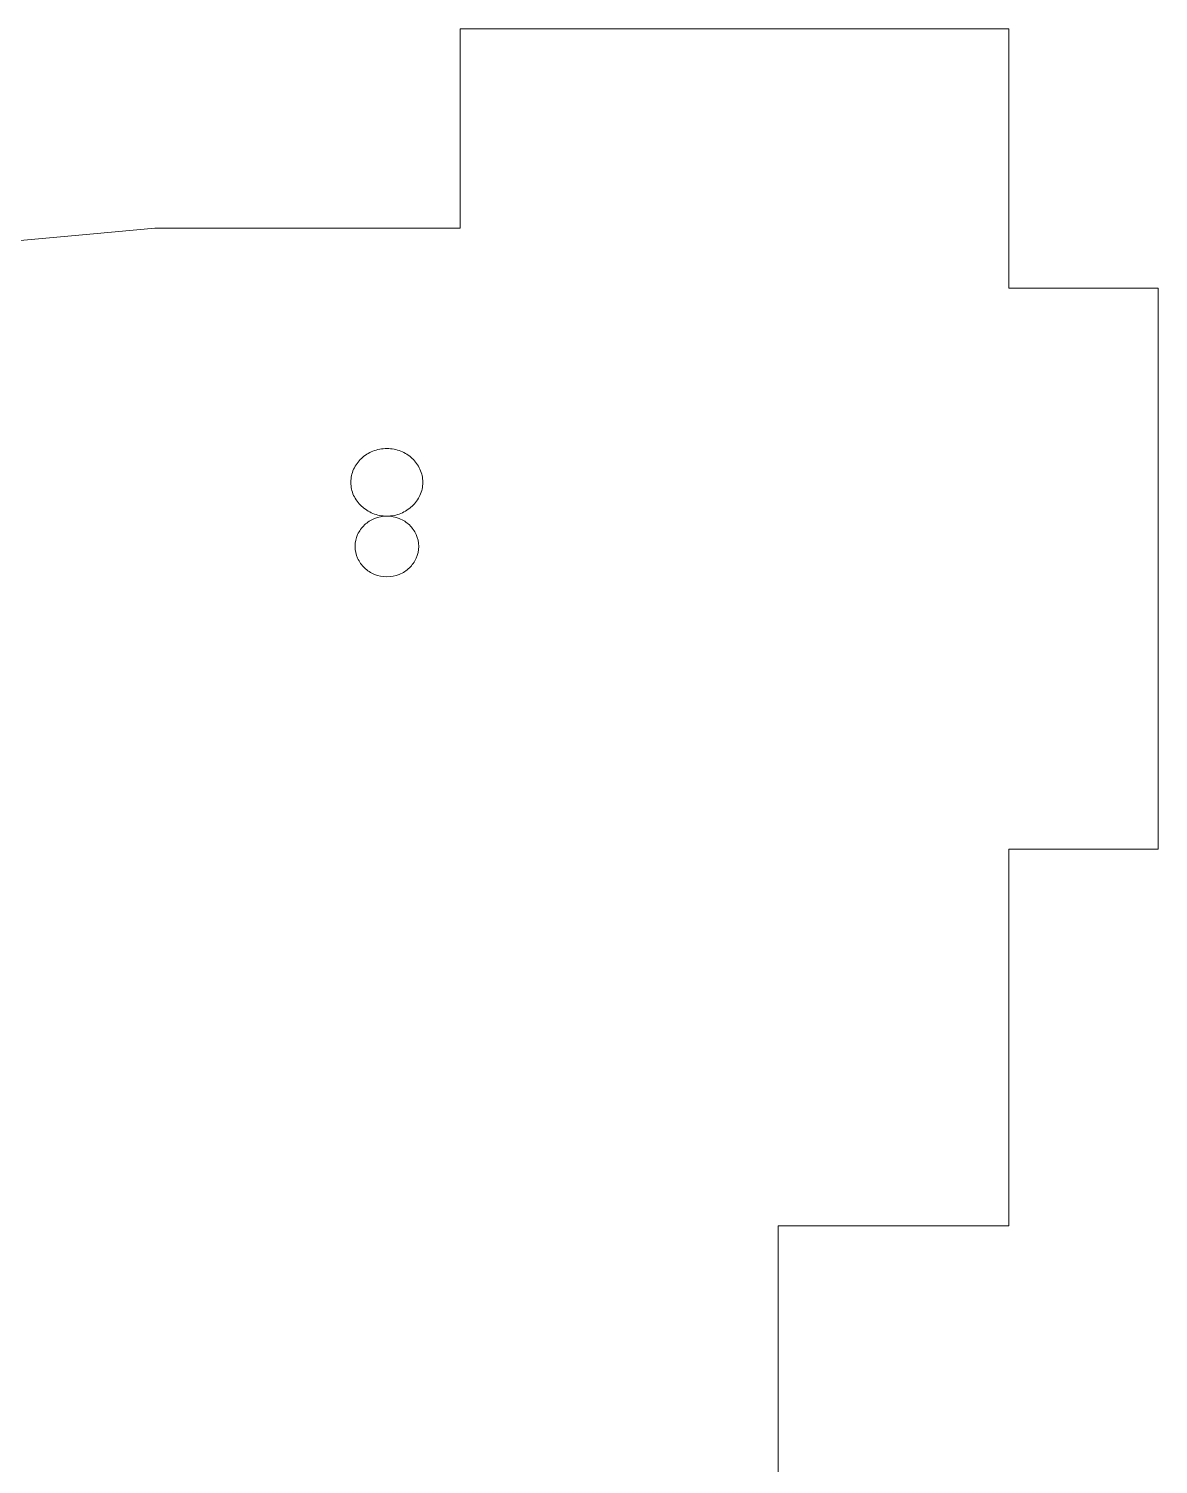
# Model space of a CAD drawing. Header units: millimetres. Extents: x 1 to 3601, y 1 to 1216.
# Drawn here: x 698.54 to 716.67, y 118.2 to 141.23 of the extents above; entities that cross this region are included whole.
import ezdxf

# ---------------------------------------------------------------- set-up
doc = ezdxf.new("R2010")
doc.units = ezdxf.units.MM
doc.layers.get('0').update_dxf_attribs({"lineweight": 5})
doc.layers.add('MARCATGE', color=1, linetype='Continuous', lineweight=5)

msp = doc.modelspace()

# ---------------------------------------------------------------- linework, layer by layer
for points, knots in [([(705.466, 141.228), (705.466, 141.228), (705.466, 141.028), (705.466, 141.028), (705.466, 141.028), (705.466, 141.028), (705.466, 138.028), (705.466, 138.028), (705.466, 138.028), (705.466, 138.028), (700.566, 138.028), (700.566, 138.028), (700.566, 138.028), (689.786, 137.082), (687.452, 136.461), (687.541, 136.453), (687.541, 136.453), (685.077, 135.824), (681.866, 132.678), (682.062, 128.928), (682.062, 128.928), (682.062, 125.451), (684.308, 122.498), (687.428, 121.441), (687.428, 121.441), (690.61, 120.204), (700.294, 119.681), (700.698, 89.428), (700.698, 89.428), (700.698, 89.428), (700.698, 89.528), (700.698, 89.528), (700.698, 89.528), (700.698, 89.528), (707.766, 89.528), (707.766, 89.528), (707.766, 89.528), (707.766, 89.528), (707.766, 87.028), (707.766, 87.028), (707.766, 87.028), (707.766, 87.028), (714.266, 87.028), (714.266, 87.028), (714.266, 87.028), (714.266, 87.028), (714.266, 90.049), (714.266, 90.049), (714.266, 90.049), (714.266, 90.049), (716.666, 90.049), (716.666, 90.049), (716.666, 90.049), (716.666, 90.049), (716.666, 92.749), (716.666, 92.749), (716.666, 92.749), (716.666, 92.749), (714.266, 92.749), (714.266, 92.749), (714.266, 92.749), (714.266, 92.749), (714.266, 93.928), (714.266, 93.928), (714.266, 93.928), (714.266, 93.928), (716.666, 93.928), (716.666, 93.928), (716.666, 93.928), (716.666, 93.928), (716.666, 99.549), (716.666, 99.549), (716.666, 99.549), (716.666, 99.549), (714.266, 99.549), (714.266, 99.549), (714.266, 99.549), (714.266, 99.549), (714.266, 107.015), (714.266, 107.015), (714.266, 107.015), (714.266, 107.015), (714.266, 107.028), (714.266, 107.028), (714.266, 107.028), (714.266, 107.028), (710.566, 107.028), (710.566, 107.028), (710.566, 107.028), (710.566, 107.028), (710.566, 122.028), (710.566, 122.028), (710.566, 122.028), (710.566, 122.028), (714.266, 122.028), (714.266, 122.028), (714.266, 122.028), (714.266, 122.028), (714.266, 128.067), (714.266, 128.067), (714.266, 128.067), (714.266, 128.067), (716.666, 128.067), (716.666, 128.067), (716.666, 128.067), (716.666, 128.067), (716.666, 137.067), (716.666, 137.067), (716.666, 137.067), (716.666, 137.067), (714.266, 137.067), (714.266, 137.067), (714.266, 137.067), (714.266, 137.067), (714.266, 141.228), (714.266, 141.228), (714.266, 141.228), (714.266, 141.228), (705.466, 141.228), (705.466, 141.228)], [0, 0, 0, 0, 0.032258, 0.032258, 0.032258, 0.032258, 0.064516, 0.064516, 0.064516, 0.064516, 0.096774, 0.096774, 0.096774, 0.096774, 0.129032, 0.129032, 0.129032, 0.129032, 0.16129, 0.16129, 0.16129, 0.16129, 0.193548, 0.193548, 0.193548, 0.193548, 0.225806, 0.225806, 0.225806, 0.225806, 0.258065, 0.258065, 0.258065, 0.258065, 0.290323, 0.290323, 0.290323, 0.290323, 0.322581, 0.322581, 0.322581, 0.322581, 0.354839, 0.354839, 0.354839, 0.354839, 0.387097, 0.387097, 0.387097, 0.387097, 0.419355, 0.419355, 0.419355, 0.419355, 0.451613, 0.451613, 0.451613, 0.451613, 0.483871, 0.483871, 0.483871, 0.483871, 0.516129, 0.516129, 0.516129, 0.516129, 0.548387, 0.548387, 0.548387, 0.548387, 0.580645, 0.580645, 0.580645, 0.580645, 0.612903, 0.612903, 0.612903, 0.612903, 0.645161, 0.645161, 0.645161, 0.645161, 0.677419, 0.677419, 0.677419, 0.677419, 0.709677, 0.709677, 0.709677, 0.709677, 0.741935, 0.741935, 0.741935, 0.741935, 0.774194, 0.774194, 0.774194, 0.774194, 0.806452, 0.806452, 0.806452, 0.806452, 0.83871, 0.83871, 0.83871, 0.83871, 0.870968, 0.870968, 0.870968, 0.870968, 0.903226, 0.903226, 0.903226, 0.903226, 0.935484, 0.935484, 0.935484, 0.935484, 1, 1, 1, 1]), ([(704.289, 134.494), (704.368, 134.494), (704.442, 134.48), (704.512, 134.452), (704.512, 134.452), (704.581, 134.424), (704.643, 134.385), (704.695, 134.335), (704.695, 134.335), (704.748, 134.285), (704.789, 134.227), (704.819, 134.161), (704.819, 134.161), (704.85, 134.095), (704.865, 134.026), (704.865, 133.952), (704.865, 133.952), (704.865, 133.879), (704.85, 133.809), (704.819, 133.743), (704.819, 133.743), (704.789, 133.678), (704.748, 133.62), (704.695, 133.571), (704.695, 133.571), (704.643, 133.522), (704.581, 133.483), (704.512, 133.454), (704.512, 133.454), (704.442, 133.425), (704.368, 133.41), (704.289, 133.41), (704.289, 133.41), (704.21, 133.41), (704.135, 133.425), (704.065, 133.454), (704.065, 133.454), (703.994, 133.483), (703.932, 133.522), (703.88, 133.571), (703.88, 133.571), (703.827, 133.62), (703.786, 133.678), (703.755, 133.743), (703.755, 133.743), (703.725, 133.809), (703.71, 133.879), (703.71, 133.952), (703.71, 133.952), (703.71, 134.026), (703.725, 134.095), (703.755, 134.161), (703.755, 134.161), (703.786, 134.227), (703.827, 134.285), (703.88, 134.335), (703.88, 134.335), (703.932, 134.385), (703.994, 134.424), (704.065, 134.452), (704.065, 134.452), (704.135, 134.48), (704.21, 134.494), (704.289, 134.494)], [0, 0, 0, 0, 0.058824, 0.058824, 0.058824, 0.058824, 0.117647, 0.117647, 0.117647, 0.117647, 0.176471, 0.176471, 0.176471, 0.176471, 0.235294, 0.235294, 0.235294, 0.235294, 0.294118, 0.294118, 0.294118, 0.294118, 0.352941, 0.352941, 0.352941, 0.352941, 0.411765, 0.411765, 0.411765, 0.411765, 0.470588, 0.470588, 0.470588, 0.470588, 0.529412, 0.529412, 0.529412, 0.529412, 0.588235, 0.588235, 0.588235, 0.588235, 0.647059, 0.647059, 0.647059, 0.647059, 0.705882, 0.705882, 0.705882, 0.705882, 0.764706, 0.764706, 0.764706, 0.764706, 0.823529, 0.823529, 0.823529, 0.823529, 0.882353, 0.882353, 0.882353, 0.882353, 1, 1, 1, 1]), ([(704.289, 133.41), (704.358, 133.41), (704.424, 133.398), (704.486, 133.372), (704.486, 133.372), (704.549, 133.347), (704.603, 133.312), (704.649, 133.268), (704.649, 133.268), (704.695, 133.224), (704.731, 133.172), (704.759, 133.114), (704.759, 133.114), (704.786, 133.056), (704.8, 132.993), (704.8, 132.925), (704.8, 132.925), (704.8, 132.857), (704.786, 132.794), (704.759, 132.735), (704.759, 132.735), (704.731, 132.675), (704.695, 132.624), (704.649, 132.579), (704.649, 132.579), (704.603, 132.535), (704.549, 132.5), (704.486, 132.475), (704.486, 132.475), (704.424, 132.449), (704.358, 132.437), (704.289, 132.437), (704.289, 132.437), (704.219, 132.437), (704.153, 132.449), (704.091, 132.475), (704.091, 132.475), (704.029, 132.5), (703.975, 132.535), (703.929, 132.579), (703.929, 132.579), (703.883, 132.624), (703.846, 132.675), (703.819, 132.735), (703.819, 132.735), (703.792, 132.794), (703.778, 132.857), (703.778, 132.925), (703.778, 132.925), (703.778, 132.993), (703.792, 133.056), (703.819, 133.114), (703.819, 133.114), (703.846, 133.172), (703.883, 133.224), (703.929, 133.268), (703.929, 133.268), (703.975, 133.312), (704.029, 133.347), (704.091, 133.372), (704.091, 133.372), (704.153, 133.398), (704.219, 133.41), (704.289, 133.41)], [0, 0, 0, 0, 0.058824, 0.058824, 0.058824, 0.058824, 0.117647, 0.117647, 0.117647, 0.117647, 0.176471, 0.176471, 0.176471, 0.176471, 0.235294, 0.235294, 0.235294, 0.235294, 0.294118, 0.294118, 0.294118, 0.294118, 0.352941, 0.352941, 0.352941, 0.352941, 0.411765, 0.411765, 0.411765, 0.411765, 0.470588, 0.470588, 0.470588, 0.470588, 0.529412, 0.529412, 0.529412, 0.529412, 0.588235, 0.588235, 0.588235, 0.588235, 0.647059, 0.647059, 0.647059, 0.647059, 0.705882, 0.705882, 0.705882, 0.705882, 0.764706, 0.764706, 0.764706, 0.764706, 0.823529, 0.823529, 0.823529, 0.823529, 0.882353, 0.882353, 0.882353, 0.882353, 1, 1, 1, 1])]:
    msp.add_open_spline(points, degree=3, knots=knots)
at = {"layer": 'MARCATGE'}
for points in [[(704.289, 134.494), (704.368, 134.494), (704.442, 134.48), (704.512, 134.452), (704.512, 134.452), (704.581, 134.424), (704.643, 134.385), (704.695, 134.335), (704.695, 134.335), (704.748, 134.285), (704.789, 134.227), (704.819, 134.161), (704.819, 134.161), (704.85, 134.095), (704.865, 134.026), (704.865, 133.952), (704.865, 133.952), (704.865, 133.879), (704.85, 133.809), (704.819, 133.743), (704.819, 133.743), (704.789, 133.678), (704.748, 133.62), (704.695, 133.571), (704.695, 133.571), (704.643, 133.522), (704.581, 133.483), (704.512, 133.454), (704.512, 133.454), (704.442, 133.425), (704.368, 133.41), (704.289, 133.41), (704.289, 133.41), (704.21, 133.41), (704.135, 133.425), (704.065, 133.454), (704.065, 133.454), (703.994, 133.483), (703.932, 133.522), (703.88, 133.571), (703.88, 133.571), (703.827, 133.62), (703.786, 133.678), (703.755, 133.743), (703.755, 133.743), (703.725, 133.809), (703.71, 133.879), (703.71, 133.952), (703.71, 133.952), (703.71, 134.026), (703.725, 134.095), (703.755, 134.161), (703.755, 134.161), (703.786, 134.227), (703.827, 134.285), (703.88, 134.335), (703.88, 134.335), (703.932, 134.385), (703.994, 134.424), (704.065, 134.452), (704.065, 134.452), (704.135, 134.48), (704.21, 134.494), (704.289, 134.494)], [(704.289, 133.41), (704.358, 133.41), (704.424, 133.398), (704.486, 133.372), (704.486, 133.372), (704.549, 133.347), (704.603, 133.312), (704.649, 133.268), (704.649, 133.268), (704.695, 133.224), (704.731, 133.172), (704.759, 133.114), (704.759, 133.114), (704.786, 133.056), (704.8, 132.993), (704.8, 132.925), (704.8, 132.925), (704.8, 132.857), (704.786, 132.794), (704.759, 132.735), (704.759, 132.735), (704.731, 132.675), (704.695, 132.624), (704.649, 132.579), (704.649, 132.579), (704.603, 132.535), (704.549, 132.5), (704.486, 132.475), (704.486, 132.475), (704.424, 132.449), (704.358, 132.437), (704.289, 132.437), (704.289, 132.437), (704.219, 132.437), (704.153, 132.449), (704.091, 132.475), (704.091, 132.475), (704.029, 132.5), (703.975, 132.535), (703.929, 132.579), (703.929, 132.579), (703.883, 132.624), (703.846, 132.675), (703.819, 132.735), (703.819, 132.735), (703.792, 132.794), (703.778, 132.857), (703.778, 132.925), (703.778, 132.925), (703.778, 132.993), (703.792, 133.056), (703.819, 133.114), (703.819, 133.114), (703.846, 133.172), (703.883, 133.224), (703.929, 133.268), (703.929, 133.268), (703.975, 133.312), (704.029, 133.347), (704.091, 133.372), (704.091, 133.372), (704.153, 133.398), (704.219, 133.41), (704.289, 133.41)]]:
    msp.add_open_spline(points, degree=3, knots=[0, 0, 0, 0, 0.058824, 0.058824, 0.058824, 0.058824, 0.117647, 0.117647, 0.117647, 0.117647, 0.176471, 0.176471, 0.176471, 0.176471, 0.235294, 0.235294, 0.235294, 0.235294, 0.294118, 0.294118, 0.294118, 0.294118, 0.352941, 0.352941, 0.352941, 0.352941, 0.411765, 0.411765, 0.411765, 0.411765, 0.470588, 0.470588, 0.470588, 0.470588, 0.529412, 0.529412, 0.529412, 0.529412, 0.588235, 0.588235, 0.588235, 0.588235, 0.647059, 0.647059, 0.647059, 0.647059, 0.705882, 0.705882, 0.705882, 0.705882, 0.764706, 0.764706, 0.764706, 0.764706, 0.823529, 0.823529, 0.823529, 0.823529, 0.882353, 0.882353, 0.882353, 0.882353, 1, 1, 1, 1], dxfattribs=at)

doc.saveas('drawing.dxf')
